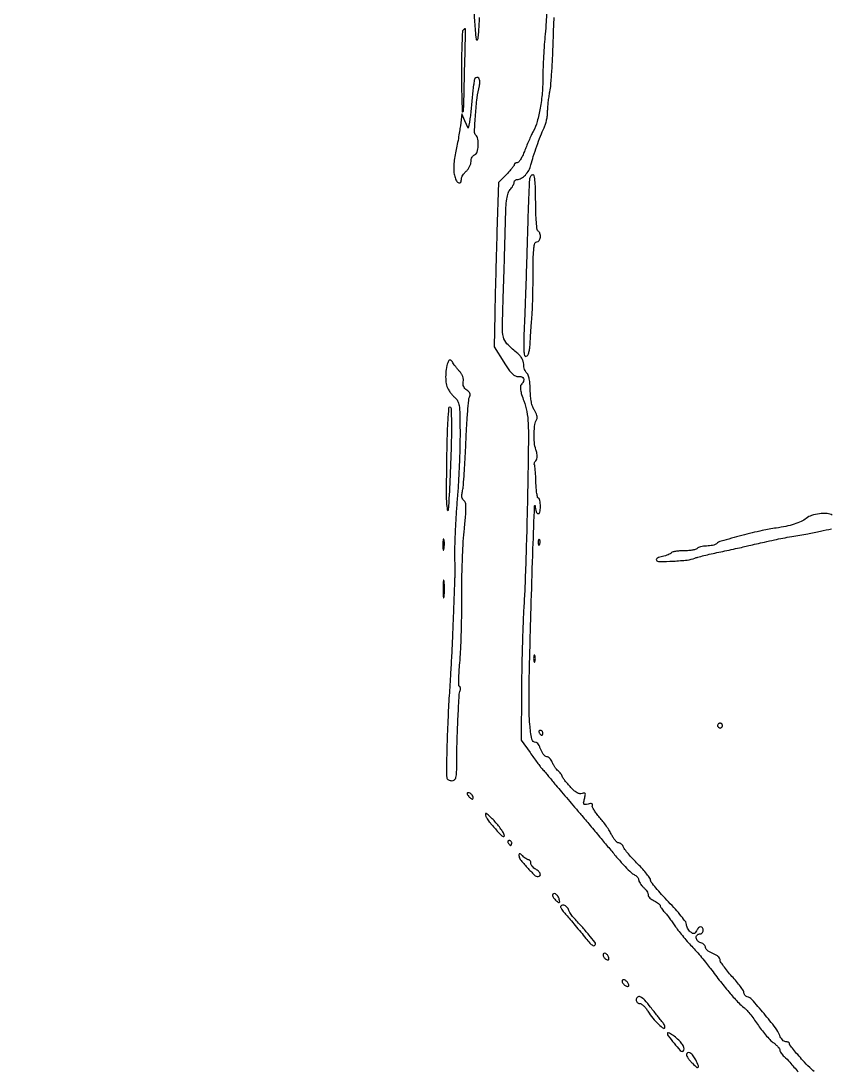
# Model space of a CAD drawing. Extents: x 0 to 2558, y 0 to 3412.
# Drawn here: x 0 to 337.5, y 1221.6 to 1659.2 of the extents above; entities that cross this region are included whole.
import ezdxf

# ---------------------------------------------------------------- set-up
doc = ezdxf.new("R2010")
doc.units = 0

msp = doc.modelspace()

# ---------------------------------------------------------------- linework, layer by layer
for points in [[(1286.775, 2242.902503, 0.000001), (1177.44536, 2242.627485, 0.134519)], [(1176.555032, 2242.380365, -0.000002), (1098.265318, 2241.934774, -0.000173)], [(205.110982, 1999.25625, 0.000004), (205.546596, 2017.842275, 0.000005)], [(189.089901, 1665.704401, 0.010673), (189.466605, 1658.740806, 0.005152), (190.077027, 1651.635001, 0.634005), (190.732866, 1651.399533, 0.17227), (190.96018, 1651.877153, 0.00412), (191.196655, 1654.364737, 0.008559), (191.402203, 1657.320964, 0.005653), (191.541786, 1660.72391, -0.001856)], [(219.816791, 1666.793167, -0.002964), (219.392931, 1658.854293, -0.010189), (218.982411, 1653.710781, 0.006512), (218.606016, 1649.395247, 0.004527), (218.288583, 1644.512616, 0.004566), (218.069114, 1639.820006, 0.009401), (218, 1636.144441, -0.019689), (217.728409, 1629.250188, -0.023614), (216.912687, 1622.808741, -0.025977), (215.63694, 1617.237999, -0.05181), (213.958839, 1613.043837, 0.011487), (213.116649, 1611.348887, 0.005575), (212.114635, 1609.146791, 0.005526), (211.121758, 1606.829656, 0.007931), (210.297632, 1604.753748, -0.021518), (209.517969, 1602.935488, -0.030595), (208.660867, 1601.400607, -0.030995), (207.840916, 1600.281725, -0.221889), (207.25, 1600.003748, 0.062942), (206.772065, 1599.941888, 0.080859), (206.367188, 1599.763116, 0.097915), (206.096214, 1599.499109, 0.151957), (206, 1599.189838, -0.155641), (205.84898, 1598.716435, -0.012174), (205.045313, 1597.64142, -0.015668), (203.994916, 1596.388342, -0.011318), (202.75, 1595.056302), (199.5, 1591.732927), (198.831318, 1571.116463, 0.000861), (198.558164, 1562.221759, 0.000668), (198.29042, 1552.537811, 0.000675), (198.064906, 1543.502617, 0.001631), (197.928964, 1536.820767), (197.695293, 1523.141533), (201.660899, 1516.820767, 0.01111), (203.788854, 1513.590725, 0.048167), (205.26748, 1511.838857, 0.090006), (206.525375, 1510.989333, 0.140048), (207.813252, 1510.812858, -0.122059), (209.185809, 1510.67402, -0.230952), (209.944619, 1509.896353, -0.189956), (209.875913, 1508.676377, -0.088656), (208.955759, 1507.355759, 0.185806), (208.601182, 1506.557428, 0.053186), (208.677941, 1505.18125, 0.035995), (209.141883, 1503.234488, 0.013029), (210.068604, 1500.546187, -0.043715), (211.299674, 1496.109222, -0.035549), (211.85231, 1491.2048, -0.013748), (211.961829, 1483.179358, -0.001179), (211.628925, 1462.640428, -0.001786), (211.331302, 1449.198489, -0.001646), (210.930653, 1435.388126, -0.001643), (210.492635, 1423.082699, -0.005464), (210.089841, 1415, 0.005487), (209.722668, 1407.625188, 0.002592), (209.402661, 1398.101675, 0.002568), (209.170544, 1388.128655, 0.003623), (209.073761, 1379.239744), (209, 1358.979489), (212.643719, 1353.739744, 0.003681), (214.13844, 1351.623715, 0.004062), (215.61651, 1349.59855, 0.003783), (216.905674, 1347.889189, 0.020664), (217.647146, 1347, -0.00643), (218.357698, 1346.195584, -0.001773), (219.454121, 1344.9125, -0.001791), (220.685934, 1343.449999, -0.001871), (221.889174, 1342, 0.002963), (223.419841, 1340.163596, 0.00084), (225.82267, 1337.325, 0.000846), (228.547349, 1334.128116, 0.000895), (231.232286, 1331, -0.002039), (234.292583, 1327.418018, -0.000959), (238.21937, 1322.765625, -0.000951), (242.314133, 1317.876444, -0.001339), (245.945505, 1313.5, 0.007216), (249.245081, 1309.617225, 0.00989), (252.332211, 1306.226653, 0.007003), (254.993671, 1303.494935, 0.106246), (256.098967, 1302.782224, -0.058789), (256.825911, 1302.405185, -0.059568), (257.441571, 1301.870732, -0.065618), (257.859663, 1301.267209, -0.11926), (258, 1300.687212, 0.103778), (258.137242, 1300.033104, 0.036709), (258.5875, 1299.182858, 0.03454), (259.234656, 1298.294246, 0.034195), (260, 1297.5, -0.033942), (260.765348, 1296.706553, -0.03441), (261.4125, 1295.82031, -0.036569), (261.862945, 1294.973413, -0.104305), (262, 1294.323574, 0.143113), (262.176834, 1293.718414, 0.053978), (262.734375, 1293.023914, 0.047828), (263.543464, 1292.354892, 0.041977), (264.5, 1291.818046, -0.025934), (265.457269, 1291.320433, -0.034577), (266.265625, 1290.766975, -0.037004), (266.843176, 1290.235938, -0.190598), (267, 1289.839485, 0.122378), (267.108126, 1289.404332, 0.02558), (267.514063, 1288.724416, 0.025411), (268.080082, 1287.96451, 0.021641), (268.75, 1287.222355, -0.023871), (269.599441, 1286.272844, -0.007864), (270.75761, 1284.800014, -0.007812), (271.992861, 1283.123558, -0.008776), (273.126971, 1281.472355, 0.017381), (274.446094, 1279.620876, 0.008012), (276.283406, 1277.300967, 0.007925), (278.295288, 1274.920618, 0.010891), (280.183344, 1272.850086, -0.009035), (282.12983, 1270.731322, -0.005738), (284.323175, 1268.197515, -0.005762), (286.419565, 1265.66006, -0.010616), (288.056373, 1263.541212, 0.007986), (292.200451, 1258.117982, 0.009783), (296.250594, 1253.190898, 0.009183), (299.79221, 1249.201046, 0.053918), (301.89746, 1247.359268, -0.055544), (302.917119, 1246.461369, -0.012686), (304.422061, 1244.719185, -0.012972), (306.062964, 1242.609927, -0.012306), (307.62236, 1240.381619, 0.015882), (309.240822, 1238.103758, 0.014226), (311.059028, 1235.845944, 0.014424), (312.807683, 1233.912513, 0.042539), (314.151919, 1232.72956, -0.022874), (315.242335, 1231.843484, -0.028678), (316.163376, 1230.922326, -0.029153), (316.826038, 1230.085393, -0.154055), (317, 1229.534182, 0.110498), (317.117822, 1229.007554, 0.03476), (317.514062, 1228.298669, 0.032805), (318.080277, 1227.545722, 0.031042), (318.75, 1226.858399, -0.027513), (321.152819, 1224.426977, -0.007769), (324.621684, 1220.382466, -0.007863)], [(331.329553, 1220.574985, -0.038812), (329.466139, 1222.202612, -0.009284), (326.642135, 1225.193635, -0.006003), (324.48002, 1227.628628, -0.009004), (322.657377, 1229.809775, -0.004612), (321.176007, 1231.683963, -0.166421), (321, 1232.198118, 0.183225), (320.883933, 1232.504218, 0.090692), (320.552104, 1232.764447, 0.070581), (320.058689, 1232.940782, 0.050619), (319.475249, 1233, -0.139752), (318.819877, 1233.186828, -0.061253), (318.11015, 1233.758138, -0.053861), (317.457629, 1234.593615, -0.048067), (316.969243, 1235.580897, 0.073355), (315.16947, 1238.800215, 0.010337), (310.394206, 1244.743101, 0.006974), (305.28741, 1250.666391, 0.15402), (303.356043, 1251.823324, -0.087971), (302.837958, 1252.048224, -0.076037), (302.398338, 1252.447085, -0.076939), (302.102202, 1252.954119, -0.094035), (302, 1253.492737, 0.146964), (301.763051, 1254.281471, 0.012291), (300.53125, 1256.050458, 0.01554), (298.915158, 1258.11601, 0.011368), (297, 1260.309622, -0.012747), (295.085041, 1262.515257, -0.017018), (293.46875, 1264.617512, -0.014286), (292.251699, 1266.424068, -0.142012), (292, 1267.292384, 0.158887), (291.786598, 1267.946984, 0.058698), (291.11875, 1268.667415, 0.050689), (290.14793, 1269.338317, 0.042021), (289, 1269.850155, -0.039905), (287.851954, 1270.356241, -0.049055), (286.88125, 1271.010401, -0.056855), (286.211465, 1271.706436, -0.164611), (286, 1272.331349, 0.125222), (285.85044, 1272.919165, 0.074541), (285.4125, 1273.498727, 0.06679), (284.764629, 1273.982615, 0.063171), (284, 1274.289749, -0.137759), (282.677467, 1275.063885, -0.159706), (282.044521, 1276.371871, -0.220421), (282.396247, 1277.509115, -0.212344), (283.5, 1278, 0.099038), (284.072457, 1278.114514, 0.097945), (284.559375, 1278.440625, 0.097945), (284.885486, 1278.927543, 0.099038), (285, 1279.5, 0.128885), (284.720608, 1280.56588, 0.289998), (284.01487, 1280.945558, 0.181921), (283.054812, 1280.504275, 0.067563), (282.146467, 1279.297238, -0.039515), (281.572932, 1278.439154, -0.19118), (281.075216, 1278.150992, -0.178195), (280.492745, 1278.272512, -0.033602), (279.596777, 1278.919683, -0.056257), (278.985716, 1279.555334, -0.043365), (278.469053, 1280.367458, -0.044508), (278.116248, 1281.22339, -0.075647), (278, 1281.987352, 0.158446), (277.66528, 1283.01709, 0.01103), (275.796875, 1285.471704, 0.014791), (273.373054, 1288.336221, 0.010552), (270.5, 1291.402114, -0.00848), (267.626459, 1294.443176, -0.012297), (265.203125, 1297.231214, -0.007954), (263.291747, 1299.619018, -0.166289), (263, 1300.47199, 0.154907), (262.744306, 1301.277501, 0.013483), (261.442041, 1303.020373, 0.016711), (259.727788, 1305.047011, 0.012202), (257.69631, 1307.184783, -0.009341), (255.616858, 1309.348112, -0.011373), (253.755258, 1311.452717, -0.009995), (252.273304, 1313.279815, -0.074731), (251.727695, 1314.25, 0.062185), (251.37309, 1314.919131, 0.06087), (250.862653, 1315.485938, 0.0662), (250.280837, 1315.870362, 0.113401), (249.716597, 1316, -0.174549), (249.08914, 1316.225927, -0.041432), (248.281752, 1317.015192, -0.037725), (247.452114, 1318.132938, -0.029542), (246.722387, 1319.455972, 0.027629), (245.851225, 1321.049809, 0.013011), (244.561999, 1323.011248, 0.01285), (243.101597, 1325.000825, 0.017663), (241.682141, 1326.705972, -0.019915), (240.41303, 1328.244554, -0.027342), (239.407461, 1329.729578, -0.026568), (238.734338, 1330.999418, -0.195597), (238.702072, 1331.671314, 0.1578), (238.713521, 1332.123547, 0.245418), (238.448166, 1332.397734, 0.114398), (237.853382, 1332.45299, 0.030161), (236.909753, 1332.266149, -0.030477), (235.657278, 1332.018978, -0.283613), (235.175357, 1332.2335, -0.19811), (235.047689, 1332.838039, -0.01572), (235.403445, 1334.471317, 0.014555), (235.741362, 1336.005505, 0.158691), (235.662254, 1336.62472, 0.331405), (235.274378, 1336.831083, 0.053883), (234.397083, 1336.598881, -0.147633), (233.426526, 1336.527651, -0.079156), (232.299969, 1336.974835, -0.052693), (230.96626, 1337.970213, -0.020702), (229.346286, 1339.598092, -0.00953), (228.064361, 1341.052329, -0.013453), (226.982972, 1342.39909, -0.009581), (226.143041, 1343.549933, -0.154029), (226, 1344.003248, 0.133682), (225.897741, 1344.378883, 0.031169), (225.528773, 1344.925334, 0.029979), (225.00988, 1345.521572, 0.025501), (224.395824, 1346.086458, -0.045229), (223.718181, 1346.76102, -0.024466), (223.006998, 1347.699732, -0.024175), (222.371139, 1348.734298, -0.034873), (221.920575, 1349.708903, 0.050625), (221.481489, 1350.585241, 0.05537), (220.88622, 1351.32699, 0.062561), (220.232611, 1351.833145, 0.134292), (219.622576, 1352, -0.165263), (219.000949, 1352.211234, -0.056639), (218.307604, 1352.88125, -0.048869), (217.655295, 1353.851941, -0.039671), (217.149845, 1355, 0.028197), (216.675219, 1356.148743, 0.038362), (216.113536, 1357.11875, 0.042688), (215.549701, 1357.806261, 0.202343), (215.090564, 1358, -0.358089), (213.409448, 1359.381067, -0.029266), (212.575523, 1365.437519, -0.020895), (212.217205, 1375.241632, -0.005086), (212.466963, 1391.431578, -0.000976), (213.166759, 1416.82661, -0.001498), (213.881618, 1438.816787, -0.000771), (214.548065, 1456.804221, -0.943114), (214.788337, 1456.809017, 0.03935), (215.186038, 1454.299245, 0.301161), (216.016876, 1453.525335, 0.409927), (216.786271, 1454.066723, 0.044919), (217, 1456.440983, 0.022663), (216.938142, 1457.804983, 0.036296), (216.748854, 1458.954539, 0.041425), (216.476406, 1459.780655, 0.300983), (216.145033, 1460, -0.353583), (215.799078, 1460.279605, -0.014392), (215.487018, 1461.969925, -0.019613), (215.23789, 1464.135128, -0.011958), (215.105574, 1466.706126, 0.006109), (215.002137, 1469.308735, 0.009182), (214.84254, 1471.575063, 0.004697), (214.655667, 1473.474588, 0.171127), (214.469216, 1473.864117, -0.221464), (214.372357, 1474.129871, -0.06462), (214.467821, 1474.566093, -0.051506), (214.717876, 1475.087162, -0.035609), (215.099001, 1475.619289, 0.097172), (215.531356, 1476.412614, 0.076608), (215.680094, 1477.381423, 0.0559), (215.541574, 1478.610117, 0.023639), (215.096339, 1480.211298, -0.058031), (214.484706, 1483.189525, -0.028464), (214.369541, 1487.065063, -0.027078), (214.670496, 1490.75645, -0.104903), (215.441781, 1492.905799, 0.151743), (215.605208, 1493.539518, 0.050358), (215.460706, 1494.499317, 0.044685), (215.073892, 1495.595006, 0.037857), (214.480243, 1496.670497, -0.061651), (213.755698, 1498.144392, -0.032566), (213.213949, 1500.112296, -0.02838), (212.865491, 1502.469166, -0.020158), (212.732661, 1505.138015, 0.0173), (212.621728, 1507.656717, 0.029528), (212.332881, 1509.741857, 0.034412), (211.904358, 1511.317857, 0.136791), (211.338614, 1512.133938, -0.090598), (210.824411, 1512.74769, -0.042696), (210.390552, 1513.690392, -0.04044), (210.093323, 1514.784976, -0.045246), (209.990926, 1515.872445, 0.076335), (209.785862, 1517.177732, 0.061666), (209.191918, 1518.468092, 0.052959), (208.202096, 1519.74247, 0.0341), (206.814949, 1521, -0.034409), (202.992941, 1524.469173, -0.137202), (201.511588, 1527.23137, -0.060462), (201.099676, 1531.387757, -0.003115), (201.481216, 1544.901361, 0.000621), (201.746359, 1552.881518, 0.000496), (202.012912, 1561.483293, 0.000501), (202.243745, 1569.445637, 0.00127), (202.391005, 1575.233254, -0.005779), (202.600328, 1581.306034, -0.023958), (202.944356, 1584.958237, -0.0403), (203.479279, 1587.323851, -0.108579), (204.329858, 1588.811995, 0.028458), (204.969047, 1589.604587, 0.029044), (205.509396, 1590.459427, 0.030347), (205.888134, 1591.2537, 0.096364), (206, 1591.828741, -0.105147), (206.095558, 1592.27812, -0.09667), (206.367188, 1592.665285, -0.093742), (206.772786, 1592.930631, -0.091996), (207.25, 1593.031803, 0.125369), (208.989126, 1593.52226, 0.07323), (210.695951, 1594.875919, 0.065408), (212.117848, 1596.853138, 0.061196), (213.019923, 1599.174855, -0.015441), (214.021721, 1602.668873, -0.008194), (215.466189, 1606.934709, -0.008187), (217.06321, 1611.187167, -0.014258), (218.544689, 1614.651129, 0.034266), (219.102617, 1616.114938, 0.020448), (219.572502, 1617.919324, 0.020418), (219.894864, 1619.763697, 0.033063), (220, 1621.351908, -0.019369), (220.065839, 1623.050899, -0.008767), (220.277155, 1625.268619, -0.008665), (220.582119, 1627.60375, -0.011732), (220.943507, 1629.700779, 0.028597), (221.34103, 1632.585462, 0.004111), (221.766656, 1638.524604, 0.004656), (222.147279, 1645.565116, 0.003963), (222.420794, 1653, -0.003715), (222.697802, 1660.632813, -0.003704)], [(338.880544, 1452.842529, 0.124782), (336.733052, 1453.53035, 0.045283), (333.511276, 1453.437477, 0.045339), (330.269233, 1452.746666, 0.094704), (328, 1451.538033, -0.061702), (325.914899, 1450.245268, -0.030125), (322.994435, 1449.107432, -0.026634), (319.466259, 1448.176304, -0.019935), (315.5, 1447.516238, 0.025168), (309.641226, 1446.478128, 0.008213), (301.11565, 1444.372613, 0.003915), (292.447922, 1442.007536, 0.124126), (290.55, 1440.917845, -0.109384), (289.972218, 1440.563378, -0.029203), (288.927024, 1440.269617, -0.028153), (287.669412, 1440.067556, -0.02576), (286.359017, 1440, 0.028549), (285.072977, 1439.926511, 0.034862), (283.888525, 1439.70625, 0.037412), (282.949206, 1439.386245, 0.154739), (282.5, 1439, -0.186738), (281.985092, 1438.610188, -0.024736), (280.629436, 1438.29375, -0.025914), (278.914843, 1438.073011, -0.019058), (277, 1438, 0.016615), (275.090787, 1437.936539, 0.023217), (273.394013, 1437.744191, 0.02082), (272.047208, 1437.469863, 0.19612), (271.579826, 1437.129162, -0.131301), (271.181649, 1436.753649, -0.026371), (270.292886, 1436.332766, -0.026196), (269.175855, 1435.941194, -0.02185), (267.954534, 1435.640907, 0.02999), (266.810361, 1435.339766, 0.055505), (265.937223, 1434.941209, 0.088045), (265.446895, 1434.515691, 0.318669), (265.422147, 1434.125968, 0.265467), (266.601053, 1433.484594, 0.007539), (272.563231, 1433.698035, 0.014109), (278.323256, 1434.154478, 0.068317), (281.5, 1434.944408, -0.030157), (282.717652, 1435.347714, -0.004319), (285.2625, 1435.999987, -0.004895), (288.290434, 1436.716888, -0.004162), (291.5, 1437.415657, 0.001178), (294.892764, 1438.133131, 0.001), (298.471875, 1438.906315, 0.001008), (301.728175, 1439.623466, 0.002843), (304, 1440.142182, -0.001151), (310.531086, 1441.656671, -0.004052), (314.742275, 1442.587136, -0.005595), (318.206623, 1443.282775, -0.004313), (322, 1443.966585, 0.002948), (328.62703, 1445.142527, 0.005459), (333.991516, 1446.187756, 0.006471), (338.629428, 1447.20684, 0.00758)]]:
    msp.add_lwpolyline(points, format="xyb")
for points in [[(184.666667, 1655.333333, 0.187199), (184.397085, 1654.721939, 0.001863), (184.195833, 1649.86875, 0.005763), (184.048138, 1644.231076, 0.003667), (184, 1637.666667, 0.003141), (184.040715, 1631.186522, 0.005515), (184.167183, 1625.827599, 0.001728), (184.3387, 1621.325687, 0.653261), (184.569132, 1621.235799, 0.192157), (184.904148, 1622.015735, 0.000256), (185.332067, 1638.784107, 0.000177), (185.748657, 1655.682199, 0.421347), (185.438484, 1656, 0.17351), (185.373261, 1655.976664, 0.006308), (185.168388, 1655.804167, 0.010889), (184.929747, 1655.588787, 0.007353)], [(189.587762, 1635.142002, 0.099151), (189.346241, 1634.492315, 0.005528), (189.028044, 1632.346391, 0.008348), (188.71832, 1629.765952, 0.006003), (188.45529, 1626.87569, -0.004438), (188.191116, 1623.86858, -0.004741), (187.878747, 1620.932234, -0.00451), (187.563569, 1618.413416, -0.022036), (187.309922, 1617), (186.746591, 1614.5), (185.471785, 1617.498176), (184.196978, 1620.496352), (183.546136, 1615.498176, -0.007261), (183.202763, 1613.130314, -0.003457), (182.695666, 1610.093321, -0.003426), (182.121886, 1606.926, -0.004859), (181.56487, 1604.117386, 0.015336), (181.023579, 1601.052946, 0.025987), (180.783739, 1598.459069, 0.030992), (180.831862, 1596.244414, 0.046461), (181.171296, 1594.341787, 0.054658), (181.928032, 1592.439489, 0.193063), (182.9135, 1591.606833, 0.386736), (183.694813, 1591.953805, 0.104081), (184, 1593.404029, -0.108386), (184.135536, 1594.021931, -0.03544), (184.5875, 1594.843944, -0.033394), (185.234621, 1595.71251, -0.032047), (186, 1596.5, 0.053316), (186.765447, 1597.357567, 0.040842), (187.4125, 1598.435714, 0.041899), (187.854897, 1599.559137, 0.072978), (188, 1600.547999, -0.061977), (188.11182, 1601.446648, -0.060624), (188.440625, 1602.297687, -0.065925), (188.926151, 1602.9757, -0.113301), (189.5, 1603.361626, 0.236267), (190.527457, 1604.486058, 0.052786), (190.982873, 1607.125419, 0.05276), (190.871703, 1609.901041, 0.161366), (190.037057, 1611.562943, -0.211223), (189.461359, 1613.051325, -0.005886), (189.877818, 1620.09843, -0.012754), (190.551881, 1627.075891, -0.031284), (191.496404, 1632.140906, 0.077294), (191.658058, 1633.881065, 0.126876), (191.203686, 1635.27998, 0.286668), (190.40678, 1635.660983, 0.230148)], [(212.552016, 1593.75, 0.063257), (212.383706, 1592.784507, 0.000798), (212.105233, 1586.551563, 0.002327), (211.827823, 1579.330404, 0.001521), (211.571991, 1571, -0.000872), (211.296798, 1561.643242, -0.000645), (210.961031, 1551.295674, -0.000652), (210.618532, 1541.52288, -0.001467), (210.327393, 1534.112934, 0.002719), (210.015494, 1525.633307, 0.020587), (210.0549, 1521.62933, 0.05044), (210.366719, 1519.591055, 0.435149), (211.088803, 1519.199082, 0.188202), (211.724402, 1519.729672, 0.058162), (212.203458, 1520.90527, 0.040589), (212.541569, 1522.666866, 0.016837), (212.722928, 1525.086148, -0.004125), (212.841628, 1527.486853, -0.00276), (213.015253, 1530.231556, -0.002779), (213.212983, 1532.889573, -0.005469), (213.405031, 1535, 0.015277), (213.58749, 1537.560636, 0.002928), (213.749268, 1542.217187, 0.003117), (213.872408, 1547.655816, 0.002866), (213.932103, 1553.25, -0.003469), (214.021235, 1560.755208, -0.023686), (214.265901, 1564.447017, -0.052108), (214.70358, 1566.425993, -0.322814), (215.5, 1567, 0.2514), (216.46671, 1567.518854, 0.1193), (216.963408, 1568.887483, 0.105189), (216.806615, 1570.466868, 0.179043), (216, 1571.5, -0.229563), (215.588077, 1572.148471, -0.007969), (215.285356, 1575.206428, -0.013028), (215.069716, 1579.006769, -0.007657), (215, 1583.559017, 0.006615), (214.935996, 1588.396684, 0.015863), (214.727463, 1591.976791, 0.012094), (214.426728, 1594.601227, 0.374268), (213.968615, 1595, 0.109229), (213.545543, 1594.906461, 0.072078), (213.127043, 1594.632812, 0.067231), (212.776439, 1594.227814, 0.070199)], [(178.768424, 1517.43432, 0.086105), (177.919784, 1515.320582, 0.033531), (177.469517, 1512.192586, 0.033678), (177.442045, 1508.996964, 0.076294), (177.947175, 1506.638941, 0.03787), (178.51784, 1505.423698, 0.024993), (179.344172, 1504.119354, 0.025167), (180.280843, 1502.924857, 0.04373), (181.186512, 1502.050055, -0.103676), (182.389452, 1500.573161, -0.081964), (183.025994, 1498.608656, -0.032903), (183.310388, 1495.231068, -0.003561), (183.397302, 1487.400708, -0.007431), (183.332189, 1481.419045, -0.003972), (183.083156, 1474.030208, -0.003953), (182.709296, 1466.489858, -0.006158), (182.255815, 1460, 0.004802), (181.804898, 1453.789124, 0.003885), (181.43681, 1447.115625, 0.003926), (181.193418, 1440.953587, 0.01012), (181.14271, 1436.5, -0.000798), (181.168263, 1432.979263, -0.001135), (181.178871, 1429.85, -0.000628), (181.178507, 1427.20483, -0.016752), (181.153902, 1426.5, 0.007824), (181.114086, 1425.745878, 0.000105), (180.942391, 1421.09375, 0.000299), (180.747849, 1415.704271, 0.000197), (180.530062, 1409.5, -0.002439), (180.248588, 1402.390778, -0.001617), (179.859364, 1394.234375, -0.001628), (179.429922, 1386.314993, -0.003171), (179.026668, 1380, 0.005982), (178.449193, 1370.080016, 0.003635), (177.992074, 1358.339264, 0.002311), (177.691499, 1347.21934, 0.032842), (177.863312, 1343.25, 0.148316), (178.067044, 1342.772662, 0.086107), (178.547348, 1342.367188, 0.072655), (179.225057, 1342.093136, 0.059877), (180, 1342, 0.169662), (181.084039, 1342.378743, 0.168377), (181.700503, 1343.351344, 0.051389), (181.973896, 1345.46533, 0.004745), (182.060749, 1350.75, -0.005719), (182.222731, 1359.561782, -0.004764), (182.591211, 1368.922182, -0.002205), (183.056368, 1377.643844, -0.071461), (183.477621, 1379.717975, 0.062634), (183.588356, 1380.217981, 0.068909), (183.566171, 1380.713328, 0.07811), (183.420018, 1381.128794, 0.131515), (183.168172, 1381.396064, -0.257407), (182.898996, 1381.873529, -0.006429), (182.907749, 1384.45933, -0.012248), (183.034614, 1387.571876, -0.007844), (183.327064, 1391.178089, 0.012656), (183.669049, 1395.966582, 0.004124), (183.93647, 1403.049189, 0.004107), (184.104079, 1410.924958, 0.004618), (184.133076, 1418.5, -0.00584), (184.181276, 1426.18486, -0.00479), (184.407317, 1434.392732, -0.00484), (184.760446, 1441.933884, -0.012742), (185.203381, 1447.326323, 0.004649), (185.770238, 1453.083736, 0.025386), (185.889343, 1456.209995, 0.048491), (185.684788, 1458.069093, 0.205504), (185.055764, 1458.965536, -0.128398), (184.508639, 1459.539086, -0.091823), (184.22561, 1460.383827, -0.062874), (184.208501, 1461.557446, -0.025473), (184.466916, 1463.139213, 0.032721), (184.785576, 1465.284584, 0.003203), (185.18127, 1470.506519, 0.004043), (185.563119, 1476.744194, 0.003191), (185.87866, 1483.5, -0.004007), (186.199459, 1490.136017, -0.00577), (186.598158, 1496.002472, -0.0032), (187.022706, 1500.938645, -0.087954), (187.365667, 1502.189265, 0.079505), (187.609483, 1503.023223, 0.124353), (187.519199, 1503.761544, 0.109172), (187.071845, 1504.434623, 0.052164), (186.248644, 1505.076792, -0.067409), (185.449874, 1505.739899, -0.084703), (184.92808, 1506.546287, -0.083947), (184.700291, 1507.486011, -0.06489), (184.76283, 1508.539658, 0.073977), (184.805822, 1509.582578, 0.054667), (184.558274, 1510.712313, 0.052698), (184.05672, 1511.805245, 0.05673), (183.347868, 1512.73988, -0.015586), (182.561974, 1513.61622, -0.010837), (181.727805, 1514.651577, -0.010942), (180.969802, 1515.681131, -0.022106), (180.42764, 1516.529684, 0.044926), (179.97429, 1517.172648, 0.092186), (179.497896, 1517.560273, 0.159702), (179.080958, 1517.637192, 0.224388)], [(177.790151, 1477.75, 0.002685), (177.640889, 1461.087239, 0.037696), (178.069952, 1455.119015, 0.899474), (178.646735, 1455.142894, 0.005409), (179.309142, 1467.5, 0.002725), (179.846667, 1481.909294, 0.010164), (179.951064, 1490.97966, 0.007104), (179.806384, 1497.261779, 0.40335), (179.040151, 1498, 0.39294), (178.617018, 1497.606749, 0.002881), (178.265498, 1492.400159, 0.007969), (177.971541, 1485.974208, 0.003862)], [(176.252183, 1440.5, 0.008901), (176.284834, 1439.071102, 0.053901), (176.394187, 1438.339362, 0.67161), (176.54341, 1438.319562, 0.082665), (176.707261, 1438.761659, 0.028254), (176.840609, 1439.754739, 0.020511), (176.880728, 1440.869594, 0.020826), (176.830983, 1441.934218, 0.041951), (176.68708, 1442.761659, 0.285845), (176.523779, 1442.916221, 0.417468), (176.37161, 1442.814362, 0.038992), (176.273069, 1441.938425, 0.009782)], [(216.078947, 1441.416667, 0.018894), (216.137993, 1440.670344, 0.168741), (216.279315, 1440.37858, 0.470617), (216.461564, 1440.395823, 0.054073), (216.683114, 1440.8125, 0.051402), (216.839148, 1441.359369, 0.05415), (216.876576, 1441.916927, 0.060344), (216.797407, 1442.402231, 0.126455), (216.604167, 1442.729167, 0.296942), (216.385309, 1442.77538, 0.208169), (216.200665, 1442.592839, 0.077125), (216.089945, 1442.112848, 0.028489)], [(176.320074, 1422, 0.005179), (176.344207, 1419.670434, 0.025693), (176.43855, 1418.364063, 0.707215), (176.576315, 1418.333801, 0.108536), (176.723396, 1418.75, 0.019375), (176.849065, 1420.229765, 0.011494), (176.889766, 1422, 0.011494), (176.849065, 1423.770235, 0.019375), (176.723396, 1425.25, 0.108536), (176.576315, 1425.666199, 0.707215), (176.43855, 1425.635937, 0.025693), (176.344207, 1424.329566, 0.005179)], [(214.157895, 1393, 0.017491), (214.189089, 1392.10856, 0.078554), (214.306058, 1391.601562, 0.447206), (214.474999, 1391.540618, 0.174857), (214.662281, 1391.75, 0.057986), (214.818615, 1392.320008, 0.037979), (214.87034, 1393, 0.037979), (214.818615, 1393.679992, 0.057986), (214.662281, 1394.25, 0.174857), (214.474999, 1394.459382, 0.447206), (214.306058, 1394.398438, 0.078554), (214.189089, 1393.89144, 0.017491)], [(291, 1365, 0.099038), (291.076342, 1364.618362, 0.097945), (291.29375, 1364.29375, 0.097945), (291.618362, 1364.076342, 0.099038), (292, 1364, 0.099038), (292.381638, 1364.076342, 0.097945), (292.70625, 1364.29375, 0.097945), (292.923658, 1364.618362, 0.099038), (293, 1365, 0.099038), (292.923658, 1365.381638, 0.097945), (292.70625, 1365.70625, 0.097945), (292.381638, 1365.923658, 0.099038), (292, 1366, 0.099038), (291.618362, 1365.923658, 0.097945), (291.29375, 1365.70625, 0.097945), (291.076342, 1365.381638, 0.099038)], [(216.5, 1362, 0.029505), (216.768994, 1361.617226, 0.035638), (217.066025, 1361.29375, 0.038439), (217.34829, 1361.065539, 0.151918), (217.559017, 1361, 0.210953), (217.727648, 1361.07446, 0.081139), (217.870461, 1361.29375, 0.061769), (217.967655, 1361.617151, 0.042167), (218, 1362, 0.105053), (217.918938, 1362.381556, 0.099167), (217.688914, 1362.70625, 0.09642), (217.345238, 1362.923877, 0.093332), (216.940983, 1363, 0.108972), (216.586039, 1362.921712, 0.182303), (216.3746, 1362.70625, 0.161196), (216.343488, 1362.3821, 0.082592)], [(187.020056, 1335.475834, 0.030935), (187.53795, 1334.924986, 0.05004), (188.047854, 1334.533822, 0.066988), (188.47727, 1334.341746, 0.274667), (188.742636, 1334.409303, 0.264952), (188.922393, 1335.065454, 0.097357), (188.493857, 1335.964713, 0.084765), (187.689562, 1336.733547, 0.149534), (186.818538, 1337, 0.176123), (186.485592, 1336.878966, 0.256649), (186.374856, 1336.594311, 0.110288), (186.548584, 1336.120064, 0.030483)], [(194, 1328.12748, 0.092647), (194.187983, 1327.12168, 0.058889), (194.74732, 1326.065861, 0.023967), (195.952359, 1324.489704, 0.00259), (198.926757, 1321, 0.016855), (200.165521, 1319.656163, 0.052274), (201.116994, 1318.874231, 0.158697), (201.684508, 1318.717974, 0.397841), (201.956571, 1319, 0.132615), (201.741421, 1319.830256, 0.018397), (200.796451, 1321.357658, 0.020006), (199.51103, 1323.117545, 0.015749), (197.985884, 1324.919686, 0.012826), (196.454919, 1326.532124, 0.027008), (195.170853, 1327.685096, 0.042367), (194.274772, 1328.288936, 0.572258)], [(203.5, 1316, 0.029505), (203.768994, 1315.617226, 0.035638), (204.066025, 1315.29375, 0.038439), (204.34829, 1315.065539, 0.151918), (204.559017, 1315, 0.210953), (204.727648, 1315.07446, 0.081139), (204.870461, 1315.29375, 0.061769), (204.967655, 1315.617151, 0.042167), (205, 1316, 0.105053), (204.918938, 1316.381556, 0.099167), (204.688914, 1316.70625, 0.09642), (204.345238, 1316.923877, 0.093332), (203.940983, 1317, 0.108972), (203.586039, 1316.921712, 0.182303), (203.3746, 1316.70625, 0.161196), (203.343488, 1316.3821, 0.082592)], [(208, 1310.779767, 0.17107), (208.575762, 1309.146187, 0.015278), (211.45141, 1305.788859, 0.014413), (214.530805, 1302.598159, 0.196036), (215.997812, 1302, 0.209683), (216.770696, 1302.339027, 0.272762), (216.929712, 1303.079722, 0.127492), (216.269007, 1304.099906, 0.062851), (215, 1305, -0.052011), (214.235006, 1305.518128, -0.050946), (213.5875, 1306.186237, -0.055403), (213.145075, 1306.896259, -0.112104), (213, 1307.535184, 0.06152), (212.930821, 1308.095305, 0.079974), (212.727232, 1308.56971, 0.097676), (212.425576, 1308.887271, 0.155317), (212.071429, 1309, -0.110284), (211.60997, 1309.103036, -0.03046), (210.954018, 1309.461607, -0.029203), (210.241238, 1309.969986, -0.02687), (209.571429, 1310.571429, 0.015578), (208.755932, 1311.337632, 0.148906), (208.326421, 1311.533291, 0.374359), (208.080143, 1311.370311, 0.067546)], [(222, 1294.205778, 0.116765), (222.109064, 1293.745124, 0.036772), (222.474506, 1293.133345, 0.034459), (222.99716, 1292.488169, 0.03209), (223.615339, 1291.904277, 0.012546), (224.547973, 1291.168979, 0.269635), (224.882946, 1291.130014, 0.332895), (225.033766, 1291.395182, 0.016462), (224.865339, 1292.448966, 0.105689), (224.31948, 1293.732852, 0.1024), (223.291429, 1294.698491, 0.220261), (222.429815, 1294.799252, 0.324084)], [(225.604965, 1288.75, 0.021568), (225.977824, 1288.165093, 0.009613), (226.51615, 1287.426563, 0.009495), (227.116568, 1286.66571, 0.012686), (227.691598, 1286, -0.006613), (229.394031, 1284.076821, -0.003172), (231.530485, 1281.566017, -0.003056), (233.812828, 1278.815061, -0.003364), (235.989023, 1276.12243, 0.020195), (237.641755, 1274.212697, 0.072708), (238.899052, 1273.212767, 0.254443), (239.632936, 1273.191921, 0.282387), (240, 1273.790025, 0.170334), (239.723321, 1274.578627, 0.004143), (237.252081, 1277.61502, 0.008623), (234.24842, 1281.118954, 0.005888), (230.721045, 1285, -0.029077), (230.140383, 1285.701636, -0.018882), (229.54977, 1286.573437, -0.018994), (229.036018, 1287.471358, -0.033903), (228.693949, 1288.25, 0.074038), (228.333723, 1288.918964, 0.065549), (227.780998, 1289.485938, 0.068445), (227.127531, 1289.869285, 0.098784), (226.472368, 1290, 0.065815), (225.854662, 1289.918338, 0.177139), (225.497961, 1289.667159, 0.200258), (225.412729, 1289.269902, 0.085317)], [(243.229167, 1268.8125, 0.068669), (243.468118, 1268.328838, 0.047422), (243.857752, 1267.857485, 0.047417), (244.329275, 1267.467931, 0.068602), (244.81318, 1267.22894, 0.108271), (245.25556, 1267.181849, 0.257062), (245.517614, 1267.366128, 0.161356), (245.573751, 1267.780247, 0.045328), (245.393691, 1268.41644, 0.096137), (244.733914, 1269.473274, 0.16139), (243.824876, 1269.971061, 0.352314), (243.261212, 1269.665692, 0.181604)], [(251.1875, 1257.9375, 0.068635), (251.45155, 1257.402945, 0.04742), (251.882031, 1256.882031, 0.04742), (252.402945, 1256.45155, 0.068635), (252.9375, 1256.1875, 0.08306), (253.420316, 1256.111558, 0.196386), (253.75, 1256.25, 0.196386), (253.888442, 1256.579684, 0.08306), (253.8125, 1257.0625, 0.068635), (253.54845, 1257.597055, 0.04742), (253.117969, 1258.117969, 0.04742), (252.597055, 1258.54845, 0.068635), (252.0625, 1258.8125, 0.08306), (251.579684, 1258.888442, 0.196386), (251.25, 1258.75, 0.196386), (251.111558, 1258.420316, 0.08306)], [(257, 1250.5, 0.093471), (257.107984, 1249.927413, 0.096462), (257.416667, 1249.440625, 0.099141), (257.877223, 1249.11481, 0.104899), (258.418441, 1249, -0.15167), (259.10032, 1248.788289, -0.037397), (260.025038, 1248.045312, -0.034852), (261.003445, 1246.994042, -0.02879), (261.895857, 1245.75, 0.030592), (263.979378, 1242.867495, 0.030369), (266.403822, 1240.253318, 0.040027), (268.385514, 1238.643233, 0.603887), (269, 1238.966469, 0.079377), (268.912248, 1239.515744, 0.034213), (268.632812, 1240.204852, 0.032762), (268.228383, 1240.912612, 0.037191), (267.75, 1241.530291, -0.012264), (267.058421, 1242.336833, -0.002322), (265.840426, 1243.844125, -0.002478), (264.434514, 1245.618549, -0.002272), (263.004643, 1247.458862, 0.02405), (260.57924, 1250.31463, 0.087677), (258.684424, 1251.736367, 0.290293), (257.550985, 1251.626936, 0.231374)], [(270, 1236.505588, 0.167012), (270.375316, 1235.413312, 0.008109), (272.816807, 1232.382727, 0.007012), (275.377221, 1229.3942, 0.215322), (276.25, 1229.000029, 0.33079), (276.902761, 1229.484904, 0.151994), (276.893029, 1230.605628, 0.079135), (276.098622, 1232.176126, 0.052951), (274.75, 1233.67692, 0.014682), (272.869709, 1235.272232, 0.034292), (271.353394, 1236.322266, 0.062304), (270.345503, 1236.763523, 0.501383)], [(278, 1227.642929, 0.121304), (278.160279, 1226.992001, 0.029656), (278.734375, 1226.03892, 0.028649), (279.543079, 1224.994172, 0.025155), (280.5, 1224, 0.009352), (282.363389, 1222.313921, 0.397751), (282.85372, 1222.333717, 0.301367), (282.960286, 1222.894195, 0.0075), (281.86455, 1225.397935, 0.059817), (280.791274, 1227.160269, 0.094786), (279.460791, 1228.316128, 0.236296), (278.485535, 1228.37686, 0.30084)]]:
    msp.add_lwpolyline(points, format="xyb", close=True)

doc.saveas('drawing.dxf')
